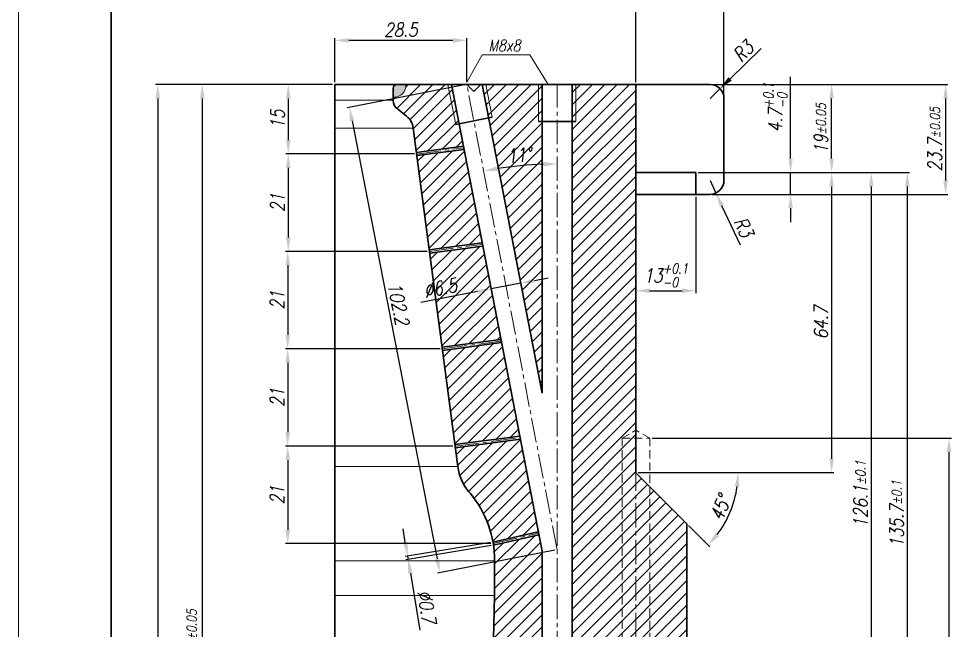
# Model space of a CAD drawing. Extents: x -234 to 858, y -95 to 532.
# Drawn here: x 11.5 to 212.8, y 174.1 to 306 of the extents above; entities that cross this region are included whole.
import ezdxf

# ---------------------------------------------------------------- set-up
doc = ezdxf.new("R2010")
doc.units = 0
doc.header["$LTSCALE"] = 7
doc.header["$MEASUREMENT"] = 0
doc.linetypes.add('CENTER2', pattern=[1.125, 0.75, -0.125, 0.125, -0.125])
doc.linetypes.add('HIDDEN', pattern=[0.375, 0.25, -0.125])
doc.layers.get('0').update_dxf_attribs({"linetype": 'CONTINUOUS', "lineweight": 15})
for name, color, linetype, lineweight in [('1', 1, 'CENTER2', 15), ('2', 2, 'HIDDEN', 15), ('3', 3, 'CONTINUOUS', 30), ('8', 250, 'CONTINUOUS', 15)]:
    doc.layers.add(name, color=color, linetype=linetype, lineweight=lineweight)
doc.styles.add('ITALICT', font='ITALICT.shx', dxfattribs={"width": 0.8, "height": 3})
doc.dimstyles.get("Standard").update_dxf_attribs({"dimtxt": 3, "dimasz": 3, "dimexe": 0.5, "dimexo": 0.5, "dimgap": 0.8, "dimtad": 1, "dimdsep": 46, "dimtxsty": 'ITALICT', "dimcen": 0.09, "dimazin": 2, "dimtfac": 1, "dimtmove": 0, "dimatfit": 3, "dimfxl": 1, "dimtolj": 1, "dimtzin": 0, "dimarcsym": 0})

# ---------------------------------------------------------------- blocks, each defined once
blk = doc.blocks.new('*D14')
at = {"color": 0, "lineweight": -2, "transparency": 16777216}
for p, q in [((79.23, 291.83), (69.19, 291.83)), ((69.69, 288.83), (69.69, 279.83)), ((96.91, 276.83), (69.19, 276.83))]:
    blk.add_line(p, q, dxfattribs=at)
at = {"color": 0, "transparency": 16777216}
for points in [[(69.19, 288.83), (70.19, 288.83), (69.69, 291.83)], [(69.19, 279.83), (70.19, 279.83), (69.69, 276.83)]]:
    blk.add_solid(points, dxfattribs=at)
at = {"color": 0, "transparency": 16777216, "insert": (67.39, 284.33), "char_height": 3, "attachment_point": 5, "rotation": 90, "style": 'ITALICT'}
blk.add_mtext('\\A1;15', dxfattribs=at)
blk = doc.blocks.new('*D17')
at = {"color": 0, "lineweight": -2, "transparency": 16777216}
for p, q in [((157.68, 267.63), (157.68, 246.86)), ((147.68, 247.36), (154.68, 247.36))]:
    blk.add_line(p, q, dxfattribs=at)
at = {"color": 0, "transparency": 16777216}
for points in [[(147.68, 247.86), (147.68, 246.86), (144.68, 247.36)], [(154.68, 247.86), (154.68, 246.86), (157.68, 247.36)]]:
    blk.add_solid(points, dxfattribs=at)
at = {"color": 0, "transparency": 16777216, "insert": (151.18, 250.64), "char_height": 3, "attachment_point": 5, "style": 'ITALICT'}
blk.add_mtext('\\A1;13{}{\\H0.71x;\\C3;\\S+0.1^ -0;}', dxfattribs=at)
blk = doc.blocks.new('*D18')
at = {"color": 0, "lineweight": -2, "transparency": 16777216}
for p, q in [((171.77, 299.56), (165.03, 293.01)), ((160.73, 288.83), (162.88, 290.92))]:
    blk.add_line(p, q, dxfattribs=at)
at = {"color": 0, "transparency": 16777216}
blk.add_solid([(164.68, 293.37), (165.38, 292.65), (162.88, 290.92)], dxfattribs=at)
at = {"color": 0, "transparency": 16777216, "insert": (167.87, 298.98), "char_height": 3, "attachment_point": 5, "rotation": 44.194, "style": 'ITALICT'}
blk.add_mtext('\\A1;R3', dxfattribs=at)
blk = doc.blocks.new('*D19')
at = {"color": 0, "lineweight": -2, "transparency": 16777216}
for p, q in [((160.73, 271.13), (162, 268.41)), ((167.26, 257.18), (163.27, 265.69))]:
    blk.add_line(p, q, dxfattribs=at)
at = {"color": 0, "transparency": 16777216}
blk.add_solid([(163.72, 265.9), (162.82, 265.48), (162, 268.41)], dxfattribs=at)
at = {"color": 0, "transparency": 16777216, "insert": (167.98, 261.05), "char_height": 3, "attachment_point": 5, "rotation": 295.1049, "style": 'ITALICT'}
blk.add_mtext('\\A1;R3', dxfattribs=at)
blk = doc.blocks.new('*D20')
at = {"color": 0, "lineweight": -2, "transparency": 16777216}
for p, q in [((178.1, 275.83), (178.1, 293.46)), ((158.18, 272.83), (178.6, 272.83)), ((178.1, 268.13), (178.1, 272.83)), ((161.23, 268.13), (178.6, 268.13)), ((178.1, 265.13), (178.1, 262.13))]:
    blk.add_line(p, q, dxfattribs=at)
at = {"color": 0, "transparency": 16777216}
for points in [[(177.6, 275.83), (178.6, 275.83), (178.1, 272.83)], [(177.6, 265.13), (178.6, 265.13), (178.1, 268.13)]]:
    blk.add_solid(points, dxfattribs=at)
at = {"color": 0, "transparency": 16777216, "insert": (174.82, 286.87), "char_height": 3, "attachment_point": 5, "rotation": 90, "style": 'ITALICT'}
blk.add_mtext('\\A1;4.7{}{\\H0.71x;\\C3;\\S+0.1^ -0;}', dxfattribs=at)
blk = doc.blocks.new('*D21')
at = {"color": 0, "lineweight": -2, "transparency": 16777216}
for p, q in [((161.23, 291.83), (212.06, 291.83)), ((211.56, 288.83), (211.56, 271.13)), ((161.23, 268.13), (212.06, 268.13))]:
    blk.add_line(p, q, dxfattribs=at)
at = {"color": 0, "transparency": 16777216}
for points in [[(211.06, 288.83), (212.06, 288.83), (211.56, 291.83)], [(211.06, 271.13), (212.06, 271.13), (211.56, 268.13)]]:
    blk.add_solid(points, dxfattribs=at)
at = {"color": 0, "transparency": 16777216, "insert": (209.26, 279.98), "char_height": 3, "attachment_point": 5, "rotation": 90, "style": 'ITALICT'}
blk.add_mtext('\\A1;23.7{}{\\H0.71x;\\C3;%%p0.05}', dxfattribs=at)
blk = doc.blocks.new('*D22')
at = {"color": 0, "lineweight": -2, "transparency": 16777216}
for p, q in [((158.18, 272.83), (187.46, 272.83)), ((186.96, 269.83), (186.96, 211.13)), ((145.18, 208.13), (187.46, 208.13))]:
    blk.add_line(p, q, dxfattribs=at)
at = {"color": 0, "transparency": 16777216}
for points in [[(186.46, 269.83), (187.46, 269.83), (186.96, 272.83)], [(186.46, 211.13), (187.46, 211.13), (186.96, 208.13)]]:
    blk.add_solid(points, dxfattribs=at)
at = {"color": 0, "transparency": 16777216, "insert": (184.66, 240.48), "char_height": 3, "attachment_point": 5, "rotation": 90, "style": 'ITALICT'}
blk.add_mtext('\\A1;64.7', dxfattribs=at)
blk = doc.blocks.new('*D23')
at = {"color": 0, "lineweight": -2, "transparency": 16777216}
for p, q in [((155.79, 208.13), (167.26, 208.13)), ((156.08, 196.72), (160.65, 192.15))]:
    blk.add_line(p, q, dxfattribs=at)
blk.add_arc((144.68, 208.13), 22.09, 322.7882, 352.2118, dxfattribs=at)
at = {"color": 0, "transparency": 16777216}
for points in [[(166.06, 205.17), (167.06, 205.1), (166.76, 208.13)], [(162.64, 194.44), (161.89, 195.1), (160.29, 192.51)]]:
    blk.add_solid(points, dxfattribs=at)
at = {"color": 0, "transparency": 16777216, "insert": (162.96, 200.55), "char_height": 3, "attachment_point": 5, "rotation": 67.5, "style": 'ITALICT'}
blk.add_mtext('\\A1;45°', dxfattribs=at)
blk = doc.blocks.new('*D24')
at = {"color": 0, "lineweight": -2, "transparency": 16777216}
for p, q in [((158.18, 272.83), (196, 272.83)), ((195.5, 269.83), (195.5, 149.73)), ((156.23, 146.73), (196, 146.73))]:
    blk.add_line(p, q, dxfattribs=at)
at = {"color": 0, "transparency": 16777216}
for points in [[(195, 269.83), (196, 269.83), (195.5, 272.83)], [(195, 149.73), (196, 149.73), (195.5, 146.73)]]:
    blk.add_solid(points, dxfattribs=at)
at = {"color": 0, "transparency": 16777216, "insert": (193.2, 203.53), "char_height": 3, "attachment_point": 5, "rotation": 90, "style": 'ITALICT'}
blk.add_mtext('\\A1;126.1{}{\\H0.71x;\\C3;%%p0.1}', dxfattribs=at)
blk = doc.blocks.new('*D25')
at = {"color": 0, "lineweight": -2, "transparency": 16777216}
for p, q in [((158.18, 272.83), (203.8, 272.83)), ((203.3, 269.83), (203.3, 140.13)), ((165.38, 137.13), (203.8, 137.13))]:
    blk.add_line(p, q, dxfattribs=at)
at = {"color": 0, "transparency": 16777216}
for points in [[(202.8, 269.83), (203.8, 269.83), (203.3, 272.83)], [(202.8, 140.13), (203.8, 140.13), (203.3, 137.13)]]:
    blk.add_solid(points, dxfattribs=at)
at = {"color": 0, "transparency": 16777216, "insert": (201, 199.24), "char_height": 3, "attachment_point": 5, "rotation": 90, "style": 'ITALICT'}
blk.add_mtext('\\A1;135.7{}{\\H0.71x;\\C3;%%p0.1}', dxfattribs=at)
blk = doc.blocks.new('*D27')
at = {"color": 0, "lineweight": -2, "transparency": 16777216}
for p, q in [((79.23, 291.83), (50.64, 291.83)), ((51.14, 288.83), (51.14, 52.53)), ((79.23, 49.53), (50.64, 49.53))]:
    blk.add_line(p, q, dxfattribs=at)
at = {"color": 0, "transparency": 16777216}
for points in [[(50.64, 288.83), (51.64, 288.83), (51.14, 291.83)], [(50.64, 52.53), (51.64, 52.53), (51.14, 49.53)]]:
    blk.add_solid(points, dxfattribs=at)
at = {"color": 0, "transparency": 16777216, "insert": (48.84, 170.68), "char_height": 3, "attachment_point": 5, "rotation": 90, "style": 'ITALICT'}
blk.add_mtext('\\A1;242.3{}{\\H0.71x;\\C3;%%p0.05}', dxfattribs=at)
blk = doc.blocks.new('*D41')
at = {"color": 0, "lineweight": -2, "transparency": 16777216}
for p, q in [((79.23, 291.83), (41.03, 291.83)), ((41.53, 288.83), (41.53, 22.08)), ((79.23, 19.08), (41.03, 19.08))]:
    blk.add_line(p, q, dxfattribs=at)
at = {"color": 0, "transparency": 16777216}
for points in [[(41.03, 288.83), (42.03, 288.83), (41.53, 291.83)], [(41.03, 22.08), (42.03, 22.08), (41.53, 19.08)]]:
    blk.add_solid(points, dxfattribs=at)
at = {"color": 0, "transparency": 16777216, "insert": (38.25, 155.45), "char_height": 3, "attachment_point": 5, "rotation": 90, "style": 'ITALICT'}
blk.add_mtext('\\A1;272.75{}{\\H0.71x;\\C3;\\S+0.08^ -0.07;}', dxfattribs=at)
blk = doc.blocks.new('*D46')
at = {"color": 0, "lineweight": -2, "transparency": 16777216}
for p, q in [((79.73, 292.33), (79.73, 301.83)), ((105.23, 301.33), (82.73, 301.33)), ((108.23, 292.33), (108.23, 301.83))]:
    blk.add_line(p, q, dxfattribs=at)
at = {"color": 0, "transparency": 16777216}
for points in [[(82.73, 301.83), (82.73, 300.83), (79.73, 301.33)], [(105.23, 301.83), (105.23, 300.83), (108.23, 301.33)]]:
    blk.add_solid(points, dxfattribs=at)
at = {"color": 0, "transparency": 16777216, "insert": (93.98, 303.63), "char_height": 3, "attachment_point": 5, "style": 'ITALICT'}
blk.add_mtext('\\A1;28.5', dxfattribs=at)
blk = doc.blocks.new('*D56')
at = {"color": 0, "lineweight": -2, "transparency": 16777216}
for p, q in [((107.74, 291.73), (82.4, 286.8)), ((83.46, 283.96), (101.81, 189.53)), ((127.24, 191.41), (101.9, 186.49))]:
    blk.add_line(p, q, dxfattribs=at)
at = {"color": 0, "transparency": 16777216}
for points in [[(83.95, 284.05), (82.97, 283.86), (82.89, 286.9)], [(102.31, 189.62), (101.32, 189.43), (102.39, 186.58)]]:
    blk.add_solid(points, dxfattribs=at)
at = {"color": 0, "transparency": 16777216, "insert": (93.46, 244.56), "char_height": 3, "attachment_point": 5, "rotation": 281, "style": 'ITALICT'}
blk.add_mtext('\\A1;102.2', dxfattribs=at)
blk = doc.blocks.new('*D57')
at = {"color": 0, "lineweight": -2, "transparency": 16777216}
for p, q in [((122.81, 249.55), (125.76, 250.12)), ((119.87, 248.98), (113.48, 247.74)), ((110.54, 247.16), (98.28, 244.78))]:
    blk.add_line(p, q, dxfattribs=at)
at = {"color": 0, "transparency": 16777216}
for points in [[(122.71, 250.04), (122.91, 249.06), (119.87, 248.98)], [(110.44, 247.66), (110.64, 246.67), (113.48, 247.74)]]:
    blk.add_solid(points, dxfattribs=at)
at = {"color": 0, "transparency": 16777216, "insert": (102.5, 247.95), "char_height": 3, "attachment_point": 5, "rotation": 11, "style": 'ITALICT'}
blk.add_mtext('\\A1;%%c6.5', dxfattribs=at)
blk = doc.blocks.new('*D70')
at = {"color": 0, "lineweight": -2, "transparency": 16777216}
for p, q in [((161.23, 291.83), (187.46, 291.83)), ((186.96, 275.83), (186.96, 288.83)), ((158.18, 272.83), (187.46, 272.83))]:
    blk.add_line(p, q, dxfattribs=at)
at = {"color": 0, "transparency": 16777216}
for points in [[(186.46, 288.83), (187.46, 288.83), (186.96, 291.83)], [(186.46, 275.83), (187.46, 275.83), (186.96, 272.83)]]:
    blk.add_solid(points, dxfattribs=at)
at = {"color": 0, "transparency": 16777216, "insert": (184.66, 282.33), "char_height": 3, "attachment_point": 5, "rotation": 90, "style": 'ITALICT'}
blk.add_mtext('\\A1;19{}{\\H0.71x;\\C3;%%p0.05}', dxfattribs=at)
blk = doc.blocks.new('*D72')
at = {"color": 0, "lineweight": -2, "transparency": 16777216}
for p, q in [((148.23, 215.58), (212.8, 215.58)), ((212.3, 22.08), (212.3, 212.58)), ((147.38, 19.08), (212.8, 19.08))]:
    blk.add_line(p, q, dxfattribs=at)
at = {"color": 0, "transparency": 16777216}
for points in [[(211.8, 212.58), (212.8, 212.58), (212.3, 215.58)], [(211.8, 22.08), (212.8, 22.08), (212.3, 19.08)]]:
    blk.add_solid(points, dxfattribs=at)
at = {"color": 0, "transparency": 16777216, "insert": (210, 117.23), "char_height": 3, "attachment_point": 5, "rotation": 90, "style": 'ITALICT'}
blk.add_mtext('\\A1;196.5', dxfattribs=at)
blk = doc.blocks.new('*D89')
at = {"color": 0, "linetype": 'ByBlock', "lineweight": -2, "transparency": 16777216}
for p, q in [((96.91, 276.83), (69.19, 276.83)), ((69.69, 273.83), (69.69, 258.83)), ((99.67, 255.83), (69.19, 255.83))]:
    blk.add_line(p, q, dxfattribs=at)
at = {"color": 0, "transparency": 16777216}
for points in [[(69.19, 273.83), (70.19, 273.83), (69.69, 276.83)], [(69.19, 258.83), (70.19, 258.83), (69.69, 255.83)]]:
    blk.add_solid(points, dxfattribs=at)
at = {"color": 0, "transparency": 16777216, "insert": (67.39, 266.33), "char_height": 3, "attachment_point": 5, "rotation": 90, "style": 'ITALICT'}
blk.add_mtext('\\A1;21', dxfattribs=at)
blk = doc.blocks.new('*D90')
at = {"color": 0, "linetype": 'ByBlock', "lineweight": -2, "transparency": 16777216}
for p, q in [((99.67, 255.83), (69.07, 255.83)), ((69.57, 252.83), (69.57, 237.83)), ((102.44, 234.83), (69.07, 234.83))]:
    blk.add_line(p, q, dxfattribs=at)
at = {"color": 0, "transparency": 16777216}
for points in [[(69.07, 252.83), (70.07, 252.83), (69.57, 255.83)], [(69.07, 237.83), (70.07, 237.83), (69.57, 234.83)]]:
    blk.add_solid(points, dxfattribs=at)
at = {"color": 0, "transparency": 16777216, "insert": (67.27, 245.33), "char_height": 3, "attachment_point": 5, "rotation": 90, "style": 'ITALICT'}
blk.add_mtext('\\A1;21', dxfattribs=at)
blk = doc.blocks.new('*D91')
at = {"color": 0, "linetype": 'ByBlock', "lineweight": -2, "transparency": 16777216}
for p, q in [((102.44, 234.83), (69.07, 234.83)), ((69.57, 231.83), (69.57, 216.83)), ((105.2, 213.83), (69.07, 213.83))]:
    blk.add_line(p, q, dxfattribs=at)
at = {"color": 0, "transparency": 16777216}
for points in [[(69.07, 231.83), (70.07, 231.83), (69.57, 234.83)], [(69.07, 216.83), (70.07, 216.83), (69.57, 213.83)]]:
    blk.add_solid(points, dxfattribs=at)
at = {"color": 0, "transparency": 16777216, "insert": (67.27, 224.33), "char_height": 3, "attachment_point": 5, "rotation": 90, "style": 'ITALICT'}
blk.add_mtext('\\A1;21', dxfattribs=at)
blk = doc.blocks.new('*D92')
at = {"color": 0, "linetype": 'ByBlock', "lineweight": -2, "transparency": 16777216}
for p, q in [((105.2, 213.83), (69.07, 213.83)), ((69.57, 210.83), (69.57, 195.83)), ((113.42, 192.83), (69.07, 192.83))]:
    blk.add_line(p, q, dxfattribs=at)
at = {"color": 0, "transparency": 16777216}
for points in [[(69.07, 210.83), (70.07, 210.83), (69.57, 213.83)], [(69.07, 195.83), (70.07, 195.83), (69.57, 192.83)]]:
    blk.add_solid(points, dxfattribs=at)
at = {"color": 0, "transparency": 16777216, "insert": (67.27, 203.33), "char_height": 3, "attachment_point": 5, "rotation": 90, "style": 'ITALICT'}
blk.add_mtext('\\A1;21', dxfattribs=at)
blk = doc.blocks.new('*D95')
at = {"color": 0, "linetype": 'ByBlock', "lineweight": -2, "transparency": 16777216}
blk.add_arc((127.73, 191.51), 83.17, 92.0667, 98.9333, dxfattribs=at)
at = {"color": 0, "transparency": 16777216}
for points in [[(114.9, 273.18), (114.72, 274.16), (111.86, 273.15)], [(124.72, 275.13), (124.74, 274.13), (127.73, 274.68)]]:
    blk.add_solid(points, dxfattribs=at)
at = {"color": 0, "transparency": 16777216, "insert": (119.53, 276.59), "char_height": 3, "attachment_point": 5, "rotation": 5.5, "style": 'ITALICT'}
blk.add_mtext('\\A1;11°', dxfattribs=at)
blk = doc.blocks.new('*D96')
at = {"color": 0, "linetype": 'ByBlock', "lineweight": -2, "transparency": 16777216}
for p, q in [((94.95, 193.09), (94.46, 196.05)), ((113.37, 193.09), (94.95, 190.05)), ((113.48, 192.4), (95.06, 189.35)), ((95.44, 190.13), (95.55, 189.44)), ((96.04, 186.48), (98.08, 174.16))]:
    blk.add_line(p, q, dxfattribs=at)
at = {"color": 0, "transparency": 16777216}
for points in [[(95.44, 193.17), (94.46, 193.01), (95.44, 190.13)], [(96.54, 186.56), (95.55, 186.39), (95.55, 189.44)]]:
    blk.add_solid(points, dxfattribs=at)
at = {"color": 0, "transparency": 16777216, "insert": (99.57, 179.21), "char_height": 3, "attachment_point": 5, "rotation": 279.3804, "style": 'ITALICT'}
blk.add_mtext('\\A1;%%c0.7', dxfattribs=at)
blk = doc.blocks.new('*D97')
at = {"color": 0, "lineweight": -2, "transparency": 16777216}
for p, q in [((141.68, 310.33), (100.93, 310.33)), ((144.68, 292.33), (144.68, 310.83))]:
    blk.add_line(p, q, dxfattribs=at)
at = {"color": 0, "transparency": 16777216}
blk.add_solid([(141.68, 310.83), (141.68, 309.83), (144.68, 310.33)], dxfattribs=at)
at = {"color": 0, "transparency": 16777216, "insert": (112.2, 312.63), "char_height": 3, "attachment_point": 5, "style": 'ITALICT'}
blk.add_mtext('\\A1;%%c129.9{}{\\H0.71x;\\C3;%%p0.05}', dxfattribs=at)
blk = doc.blocks.new('*D98')
at = {"color": 0, "lineweight": -2, "transparency": 16777216}
for p, q in [((160.73, 319.33), (116.47, 319.33)), ((163.73, 289.33), (163.73, 319.83))]:
    blk.add_line(p, q, dxfattribs=at)
at = {"color": 0, "transparency": 16777216}
blk.add_solid([(160.73, 319.83), (160.73, 318.83), (163.73, 319.33)], dxfattribs=at)
at = {"color": 0, "transparency": 16777216, "insert": (121.73, 321.63), "char_height": 3, "attachment_point": 5, "style": 'ITALICT'}
blk.add_mtext('\\A1;%%c168}', dxfattribs=at)

msp = doc.modelspace()

# ---------------------------------------------------------------- hatches: boundary and pattern name
h = msp.add_hatch(color=256)
h.dxf.hatch_style = 1
h.paths.add_polyline_path([(95.0492, 291.8253), (93.1259, 291.8253, 0.41421356), (92.3259, 291.0253), (92.3259, 289.102, 0.47033061)])
at = {"layer": '8'}
h = msp.add_hatch(dxfattribs=at)
h.set_pattern_fill('ANSI31', color=256, scale=15)
h.paths.add_polyline_path([(119.7852, 215.325), (105.7429, 213.4783), (106.2759, 209.4253, 0.14152839), (108.6092, 204.0854), (108.9878, 203.6295, -0.12920409), (113.8625, 193.1707), (123.6578, 195.4024)])
h.paths.add_polyline_path([(115.7361, 236.1557), (102.9812, 234.4783), (105.6516, 214.1723), (119.6514, 216.0134)])
h.paths.add_polyline_path([(111.6871, 256.9863), (100.2196, 255.4783), (102.89, 235.1723), (115.6023, 236.8441)])
h.paths.add_polyline_path([(107.638, 277.817), (97.458, 276.4783), (100.1283, 256.1723), (111.5532, 257.6748)])
h.paths.add_polyline_path([(106.5621, 283.3522), (105.8258, 283.2091), (104.151, 291.8253), (95.0492, 291.8253, -0.47033061), (92.3259, 289.102), (92.3259, 288.4253, 0.22994328), (93.2417, 286.5393), (95.221, 284.9816, -0.19577044), (96.6759, 282.4253), (97.3667, 277.1723), (107.5042, 278.5055)])
h.paths.add_polyline_path([(124.4759, 283.8253), (123.7259, 283.8253), (123.7259, 291.8253), (112.3008, 291.8253), (113.6789, 284.7355), (112.9426, 284.5924), (124.4759, 225.259)])
h.paths.add_polyline_path([(124.4759, 291.8253), (123.7259, 291.8253), (123.7259, 283.8253), (124.4759, 283.8253)])
h.paths.add_polyline_path([(112.3008, 291.8253), (111.5367, 291.8253), (112.9426, 284.5924), (113.6789, 284.7355)])
h.paths.add_polyline_path([(104.9151, 291.8253), (104.151, 291.8253), (105.8258, 283.2091), (106.5621, 283.3522)], flags=17)
h.paths.add_polyline_path([(116.4431, 274.0293), (123.0553, 274.666), (122.624, 279.1453), (116.0117, 278.5086)], flags=24)
h.paths.add_polyline_path([(98.3232, 244.8411), (107.5365, 246.632), (106.6779, 251.0493), (97.4646, 249.2584)], flags=9)
h = msp.add_hatch(dxfattribs=at)
h.set_pattern_fill('ANSI31', color=256, scale=15)
h.paths.add_polyline_path([(144.7259, 133.1253), (135.8759, 133.1253), (135.8759, 133.8753), (134.8759, 133.8753), (132.9995, 137.1253), (134.8759, 140.3753), (135.8759, 140.3753), (135.8759, 141.1253), (144.7259, 141.1253), (144.7259, 217.3074), (144.6759, 291.8253), (131.7259, 291.8253), (131.7259, 283.8253), (130.9759, 283.8253), (130.9759, 27.0753), (131.7259, 27.0753), (131.7259, 19.0753), (144.7259, 19.0753)])
h.paths.add_polyline_path([(149.8759, 133.1253), (144.7259, 133.1253), (144.7259, 19.0753), (146.8759, 19.0753, 0.41421356), (149.8759, 22.0753)])
h.paths.add_polyline_path([(155.7259, 197.0753), (144.7259, 208.0753), (144.7259, 141.1253), (149.8759, 141.1253), (149.8759, 146.7253), (155.7259, 146.7253)])
h.paths.add_polyline_path([(149.8759, 141.1253), (144.7259, 141.1253), (144.7259, 140.3753), (149.8759, 140.3753)])
h.paths.add_polyline_path([(144.7259, 141.1253), (135.8759, 141.1253), (135.8759, 140.3753), (144.7259, 140.3753)], flags=17)
h.paths.add_polyline_path([(144.7259, 133.8753), (135.8759, 133.8753), (135.8759, 133.1253), (144.7259, 133.1253)], flags=17)
h.paths.add_polyline_path([(149.8759, 133.8753), (144.7259, 133.8753), (144.7259, 133.1253), (149.8759, 133.1253)])
h.paths.add_polyline_path([(123.7259, 27.0753), (124.4759, 27.0753), (124.4759, 31.6199), (117.2629, 28.9945, 0.31529879), (116.2759, 27.585), (116.2759, 21.2755, 0.31529879), (116.9339, 20.3358), (120.3971, 19.0753), (123.7259, 19.0753)])
h.paths.add_polyline_path([(124.4759, 27.0753), (123.7259, 27.0753), (123.7259, 19.0753), (124.4759, 19.0753)])
h.paths.add_polyline_path([(131.7259, 27.0753), (130.9759, 27.0753), (130.9759, 19.0753), (131.7259, 19.0753)], flags=17)
h.paths.add_polyline_path([(131.7259, 291.8253), (130.9759, 291.8253), (130.9759, 283.8253), (131.7259, 283.8253)], flags=17)
h.paths.add_polyline_path([(131.2216, 169.8987), (141.6359, 169.8987), (141.6359, 174.3987), (131.2216, 174.3987)], flags=24)
h.paths.add_polyline_path([(140.2973, 124.9348), (145.4545, 124.9348), (145.4545, 129.4348), (140.2973, 129.4348)], flags=9)
h.paths.add_polyline_path([(140.7779, 117.8824), (146.0493, 117.8824), (146.0493, 122.3824), (140.7779, 122.3824)], flags=9)
h.paths.add_polyline_path([(123.033, 95.7492), (132.4187, 95.7492), (132.4187, 100.2492), (123.033, 100.2492)], flags=9)
h.paths.add_polyline_path([(134.7748, 30.6894), (136.0474, 23.4721), (140.479, 24.2536), (139.2065, 31.4708)], flags=24)
h = msp.add_hatch(dxfattribs=at)
h.set_pattern_fill('ANSI31', color=256, scale=15)
h.paths.add_polyline_path([(124.4759, 191.1936), (123.7914, 194.7149), (113.9768, 192.4788, -0.03708491), (114.2259, 189.1253), (114.2259, 181.5674), (111.8259, 78.0253, 0.07617359), (112.2152, 75.0211), (113.4418, 70.7703, -0.07034877), (114.2259, 65.2253), (114.2259, 59.4253, -0.07211455), (113.1994, 52.3453, -0.46658203), (114.774, 48.0253), (120.9227, 44.4753), (124.4759, 44.4753)])
h.paths.add_polyline_path([(123.033, 95.7492), (132.4187, 95.7492), (132.4187, 100.2492), (123.033, 100.2492)], flags=9)

# ---------------------------------------------------------------- linework, layer by layer
for p, q in [((11.4997, 506.465), (11.4997, -94.1371)), ((108.2259, 292.3253), (111.5722, 298.1816)), ((111.5722, 298.1816), (121.8098, 298.1816)), ((121.8098, 298.1816), (125.7997, 291.8253)), ((105.8258, 283.2091), (104.151, 291.8253)), ((113.6789, 284.7355), (112.3008, 291.8253)), ((123.7259, 283.8253), (123.7259, 291.8253)), ((131.7259, 283.8253), (131.7259, 291.8253))]:
    msp.add_line(p, q)
msp.add_arc((92.5602, 291.591), 2.5, 264.62222, 5.377988)
at = {"layer": '1'}
for p, q in [((127.7259, 191.5065), (108.2259, 291.8253)), ((127.7259, 19.0753), (127.7259, 291.8253)), ((97.4123, 276.8253), (107.5711, 278.1613)), ((100.174, 255.8253), (111.6202, 257.3306)), ((102.9356, 234.8253), (115.6692, 236.4999)), ((105.6973, 213.8253), (119.7183, 215.6692)), ((144.7259, 217.3074), (144.7259, 19.0753)), ((113.9223, 192.8253), (123.7246, 195.0586))]:
    msp.add_line(p, q, dxfattribs=at)
at = {"layer": '2'}
for p, q in [((141.7259, 215.5753), (144.7259, 217.3074)), ((141.7259, 215.5753), (141.7259, 19.0753)), ((141.7259, 215.5753), (147.7259, 215.5753)), ((147.7259, 215.5753), (144.7259, 217.3074)), ((147.7259, 215.5753), (147.7259, 19.1982))]:
    msp.add_line(p, q, dxfattribs=at)
at = {"layer": '3'}
for p, q in [((31.4997, 501.465), (31.4997, -89.1371)), ((79.7259, 291.8253), (79.7259, 19.0753)), ((79.7259, 291.8253), (160.7259, 291.8253)), ((92.3259, 291.0253), (92.3259, 288.4253)), ((124.4759, 191.1936), (104.9151, 291.8253)), ((109.7259, 290.3253), (108.2259, 291.8253)), ((109.7259, 290.3253), (111.2259, 291.8253)), ((124.4759, 225.259), (111.5367, 291.8253)), ((124.4759, 225.259), (124.4759, 291.8253)), ((130.9759, 19.0753), (130.9759, 291.8253)), ((144.6759, 291.8253), (144.6759, 208.1253)), ((163.7259, 288.8253), (163.7259, 271.1253)), ((93.2417, 286.5393), (95.221, 284.9816)), ((105.8258, 283.2091), (113.6789, 284.7355)), ((106.2759, 209.4253), (96.6759, 282.4253)), ((123.7259, 283.8253), (131.7259, 283.8253)), ((97.3667, 277.1723), (107.5042, 278.5055)), ((97.458, 276.4783), (107.638, 277.817)), ((144.6759, 272.8253), (157.6759, 272.8253)), ((157.6759, 272.8253), (157.6759, 268.1253)), ((144.6759, 268.1253), (160.7259, 268.1253)), ((100.1283, 256.1723), (111.5532, 257.6748)), ((100.2196, 255.4783), (111.6871, 256.9863)), ((102.89, 235.1723), (115.6023, 236.8441)), ((102.9812, 234.4783), (115.7361, 236.1557)), ((105.6516, 214.1723), (119.6514, 216.0134)), ((105.7429, 213.4783), (119.7852, 215.325)), ((144.6759, 208.1253), (155.7259, 197.0753)), ((108.6092, 204.0854), (108.9878, 203.6295)), ((113.8625, 193.1707), (123.6578, 195.4024)), ((155.7259, 197.0753), (155.7259, 146.7253)), ((113.9768, 192.4788), (123.7914, 194.7149)), ((124.4759, 44.4753), (124.4759, 191.1936)), ((114.2259, 181.6253), (114.2259, 189.1253)), ((111.8259, 78.0253), (114.2245, 181.5094))]:
    msp.add_line(p, q, dxfattribs=at)
for centre, radius, start, end in [((93.1259, 291.0253), 0.8, 90, 180), ((160.7259, 288.8253), 3, 0, 90), ((94.7259, 288.4253), 2.4, 180, 231.798711), ((92.8092, 281.9168), 3.9, 7.491797, 51.798711), ((160.7259, 271.1253), 3, 270, 0), ((116.6863, 210.7943), 10.5, 187.491797, 219.713713), ((91.5259, 189.1253), 22.7, 0, 39.713713), ((109.2259, 181.6253), 5, 358.67218, 0)]:
    msp.add_arc(centre, radius, start, end, dxfattribs=at)
at = {"layer": '8'}
for p, q in [((92.3259, 288.4253), (79.7259, 288.4253)), ((79.7259, 282.4253), (96.6759, 282.4253)), ((79.7259, 209.4253), (106.2759, 209.4253)), ((79.7259, 189.1253), (114.2259, 189.1253)), ((79.7259, 181.6253), (114.2259, 181.6253))]:
    msp.add_line(p, q, dxfattribs=at)

# ---------------------------------------------------------------- texts
at = {"style": 'ITALICT', "width": 0.8}
msp.add_text('M8x8', height=2.5, dxfattribs=at).set_placement((112.8879, 298.9658))

# ---------------------------------------------------------------- dimensions: what is measured, and where the dimension line sits
for base, p1, text, override, picture, middle in [((79.7259, 319.333), (163.7259, 288.8253), '<>}', {"dimlfac": 2, "dimpost": '%%c<>', "dimse2": 1, "dimsd2": 1, "dimtol": 0, "dimlim": 0, "dimtp": 0, "dimtm": 0, "dimtfac": 1, "dimtdec": 2, "dimtmove": 0, "dimtolj": 1, "dimtzin": 0}, '*D98', (121.7259, 319.333)), ((79.7259, 310.333), (144.6759, 291.8253), '<>{}{\\H0.71x;\\C3;%%p0.05}', {"dimlfac": 2, "dimpost": '%%c<>', "dimse2": 1, "dimsd2": 1, "dimtp": 0.05, "dimtm": 0.05, "dimtdec": 2, "dimtmove": 0, "dimtzin": 0}, '*D97', (112.2009, 310.333))]:
    dim = msp.add_linear_dim(base=base, p1=p1, p2=(79.7259, 291.8253), text=text, dimstyle='Standard', override=override)
    dim.commit()
    dim.dimension.update_dxf_attribs({"geometry": picture, "text_midpoint": middle, "dimtype": 160})
dim = msp.add_linear_dim(base=(79.7259, 301.333), p1=(108.2259, 291.8253), p2=(79.7259, 291.8253), dimstyle='Standard', override={"dimtmove": 0})
dim.commit()
dim.dimension.update_dxf_attribs({"geometry": '*D46', "text_midpoint": (93.9759, 303.633)})
for center, mpoint, picture, middle in [((160.7259, 288.8253), (162.8768, 290.9166), '*D18', (167.8698, 298.9789)), ((160.7259, 271.1253), (161.9987, 268.4087), '*D19', (167.9848, 261.0537))]:
    dim = msp.add_radius_dim(center=center, mpoint=mpoint, dimstyle='Standard')
    dim.commit()
    dim.dimension.update_dxf_attribs({"geometry": picture, "text_midpoint": middle})
for base, p2, text, override, picture, middle in [((178.1032, 268.1253), (160.7259, 268.1253), '<>{}{\\H0.71x;\\C3;\\S+0.1^ -0;}', {"dimtp": 0.1, "dimtm": 0}, '*D20', (178.1032, 286.8689)), ((195.5008, 146.7253), (155.7259, 146.7253), '<>{}{\\H0.71x;\\C3;%%p0.1}', {"dimtp": 0.1, "dimtm": 0.1}, '*D24', (195.5008, 203.528)), ((203.3002, 137.1253), (164.8759, 137.1253), '<>{}{\\H0.71x;\\C3;%%p0.1}', {"dimtp": 0.1, "dimtm": 0.1, "dimtmove": 0}, '*D25', (203.3002, 199.2384))]:
    dim = msp.add_linear_dim(base=base, p1=(157.6759, 272.8253), p2=p2, angle=90, text=text, dimstyle='Standard', override=override)
    dim.commit()
    dim.dimension.update_dxf_attribs({"geometry": picture, "text_midpoint": middle, "dimtype": 160})
for base, p1, p2, text, override, picture, middle in [((41.5305, 19.0753), (79.7259, 291.8253), (79.7259, 19.0753), '<>{}{\\H0.71x;\\C3;\\S+0.08^ -0.07;}', {"dimtp": 0.08, "dimtm": 0.07}, '*D41', (38.2455, 155.4503)), ((51.1384, 49.5253), (79.7259, 291.8253), (79.7259, 49.5253), '<>{}{\\H0.71x;\\C3;%%p0.05}', {"dimtp": 0.05, "dimtm": 0.05}, '*D27', (48.8384, 170.6753)), ((186.9574, 291.8253), (157.6759, 272.8253), (160.7259, 291.8253), '<>{}{\\H0.71x;\\C3;%%p0.05}', {"dimtp": 0.05, "dimtm": 0.05}, '*D70', (184.6574, 282.3253)), ((211.5558, 268.1253), (160.7259, 291.8253), (160.7259, 268.1253), '<>{}{\\H0.71x;\\C3;%%p0.05}', {"dimtp": 0.05, "dimtm": 0.05}, '*D21', (209.2558, 279.9753))]:
    dim = msp.add_linear_dim(base=base, p1=p1, p2=p2, angle=90, text=text, dimstyle='Standard', override=override)
    dim.commit()
    dim.dimension.update_dxf_attribs({"geometry": picture, "text_midpoint": middle})
for base, p1, p2, picture, middle in [((69.6891, 276.8253), (79.7259, 291.8253), (97.4123, 276.8253), '*D14', (67.3891, 284.3253)), ((186.9574, 208.1253), (157.6759, 272.8253), (144.6759, 208.1253), '*D22', (184.6574, 240.4753))]:
    dim = msp.add_linear_dim(base=base, p1=p1, p2=p2, angle=90, dimstyle='Standard')
    dim.commit()
    dim.dimension.update_dxf_attribs({"geometry": picture, "text_midpoint": middle})
for base, p1, p2, angle, override, picture, middle, dimtype in [((102.3872, 186.5812), (108.2259, 291.8253), (127.7259, 191.5065), 281, {"dimdec": 1}, '*D56', (91.2017, 244.1255), 161), ((212.3002, 215.5753), (146.8759, 19.0753), (147.7259, 215.5753), 90, {"dimtmove": 0}, '*D72', (212.3002, 117.2253), 160)]:
    dim = msp.add_linear_dim(base=base, p1=p1, p2=p2, angle=angle, dimstyle='Standard', override=override)
    dim.commit()
    dim.dimension.update_dxf_attribs({"geometry": picture, "text_midpoint": middle, "dimtype": dimtype})
dim = msp.add_angular_dim_2l(base=(122.4067, 274.5106), line1=((127.7259, 191.5065), (108.2259, 291.8253)), line2=((127.7259, 19.0753), (127.7259, 291.8253)), dimstyle='Standard', override={"dimarcsym": 1})
dim.commit()
dim.dimension.update_dxf_attribs({"geometry": '*D95', "text_midpoint": (119.5335, 276.5873)})
for base, p1, p2, picture, middle in [((69.6891, 255.8253), (97.4123, 276.8253), (100.174, 255.8253), '*D89', (67.3891, 266.3253)), ((69.5719, 234.8253), (100.174, 255.8253), (102.9356, 234.8253), '*D90', (67.2719, 245.3253)), ((69.5719, 213.8253), (102.9356, 234.8253), (105.6973, 213.8253), '*D91', (67.2719, 224.3253)), ((69.5719, 192.8253), (105.6973, 213.8253), (113.9223, 192.8253), '*D92', (67.2719, 203.3253))]:
    dim = msp.add_linear_dim(base=base, p1=p1, p2=p2, angle=90, dimstyle='Standard', override={"dimarcsym": 1})
    dim.commit()
    dim.dimension.update_dxf_attribs({"geometry": picture, "text_midpoint": middle})
dim = msp.add_linear_dim(base=(157.6759, 247.3596), p1=(144.6759, 247.3596), p2=(157.6759, 268.1253), text='<>{}{\\H0.71x;\\C3;\\S+0.1^ -0;}', dimstyle='Standard', override={"dimtp": 0.1, "dimtm": 0})
dim.commit()
dim.dimension.update_dxf_attribs({"geometry": '*D17', "text_midpoint": (151.1759, 250.6446)})
dim = msp.add_aligned_dim(p1=(119.8655, 248.9775), p2=(113.4849, 247.7373), distance=0, text='%%c<>', dimstyle='Standard')
dim.commit()
dim.dimension.update_dxf_attribs({"geometry": '*D57', "text_midpoint": (102.5006, 247.9452)})
dim = msp.add_angular_dim_2l(base=(163.8041, 197.0817), line1=((144.6759, 208.1253), (155.2886, 208.1253)), line2=((144.6759, 208.1253), (155.7259, 197.0753)), dimstyle='Standard')
dim.commit()
dim.dimension.update_dxf_attribs({"geometry": '*D23', "text_midpoint": (162.957, 200.553)})
dim = msp.add_aligned_dim(p1=(113.8625, 193.1707), p2=(113.9768, 192.4788), distance=-18.6725, dimstyle='Standard', override={"dimpost": '%%c<>', "dimarcsym": 1})
dim.commit()
dim.dimension.update_dxf_attribs({"geometry": '*D96', "text_midpoint": (99.5742, 179.211)})

doc.saveas('drawing.dxf')
